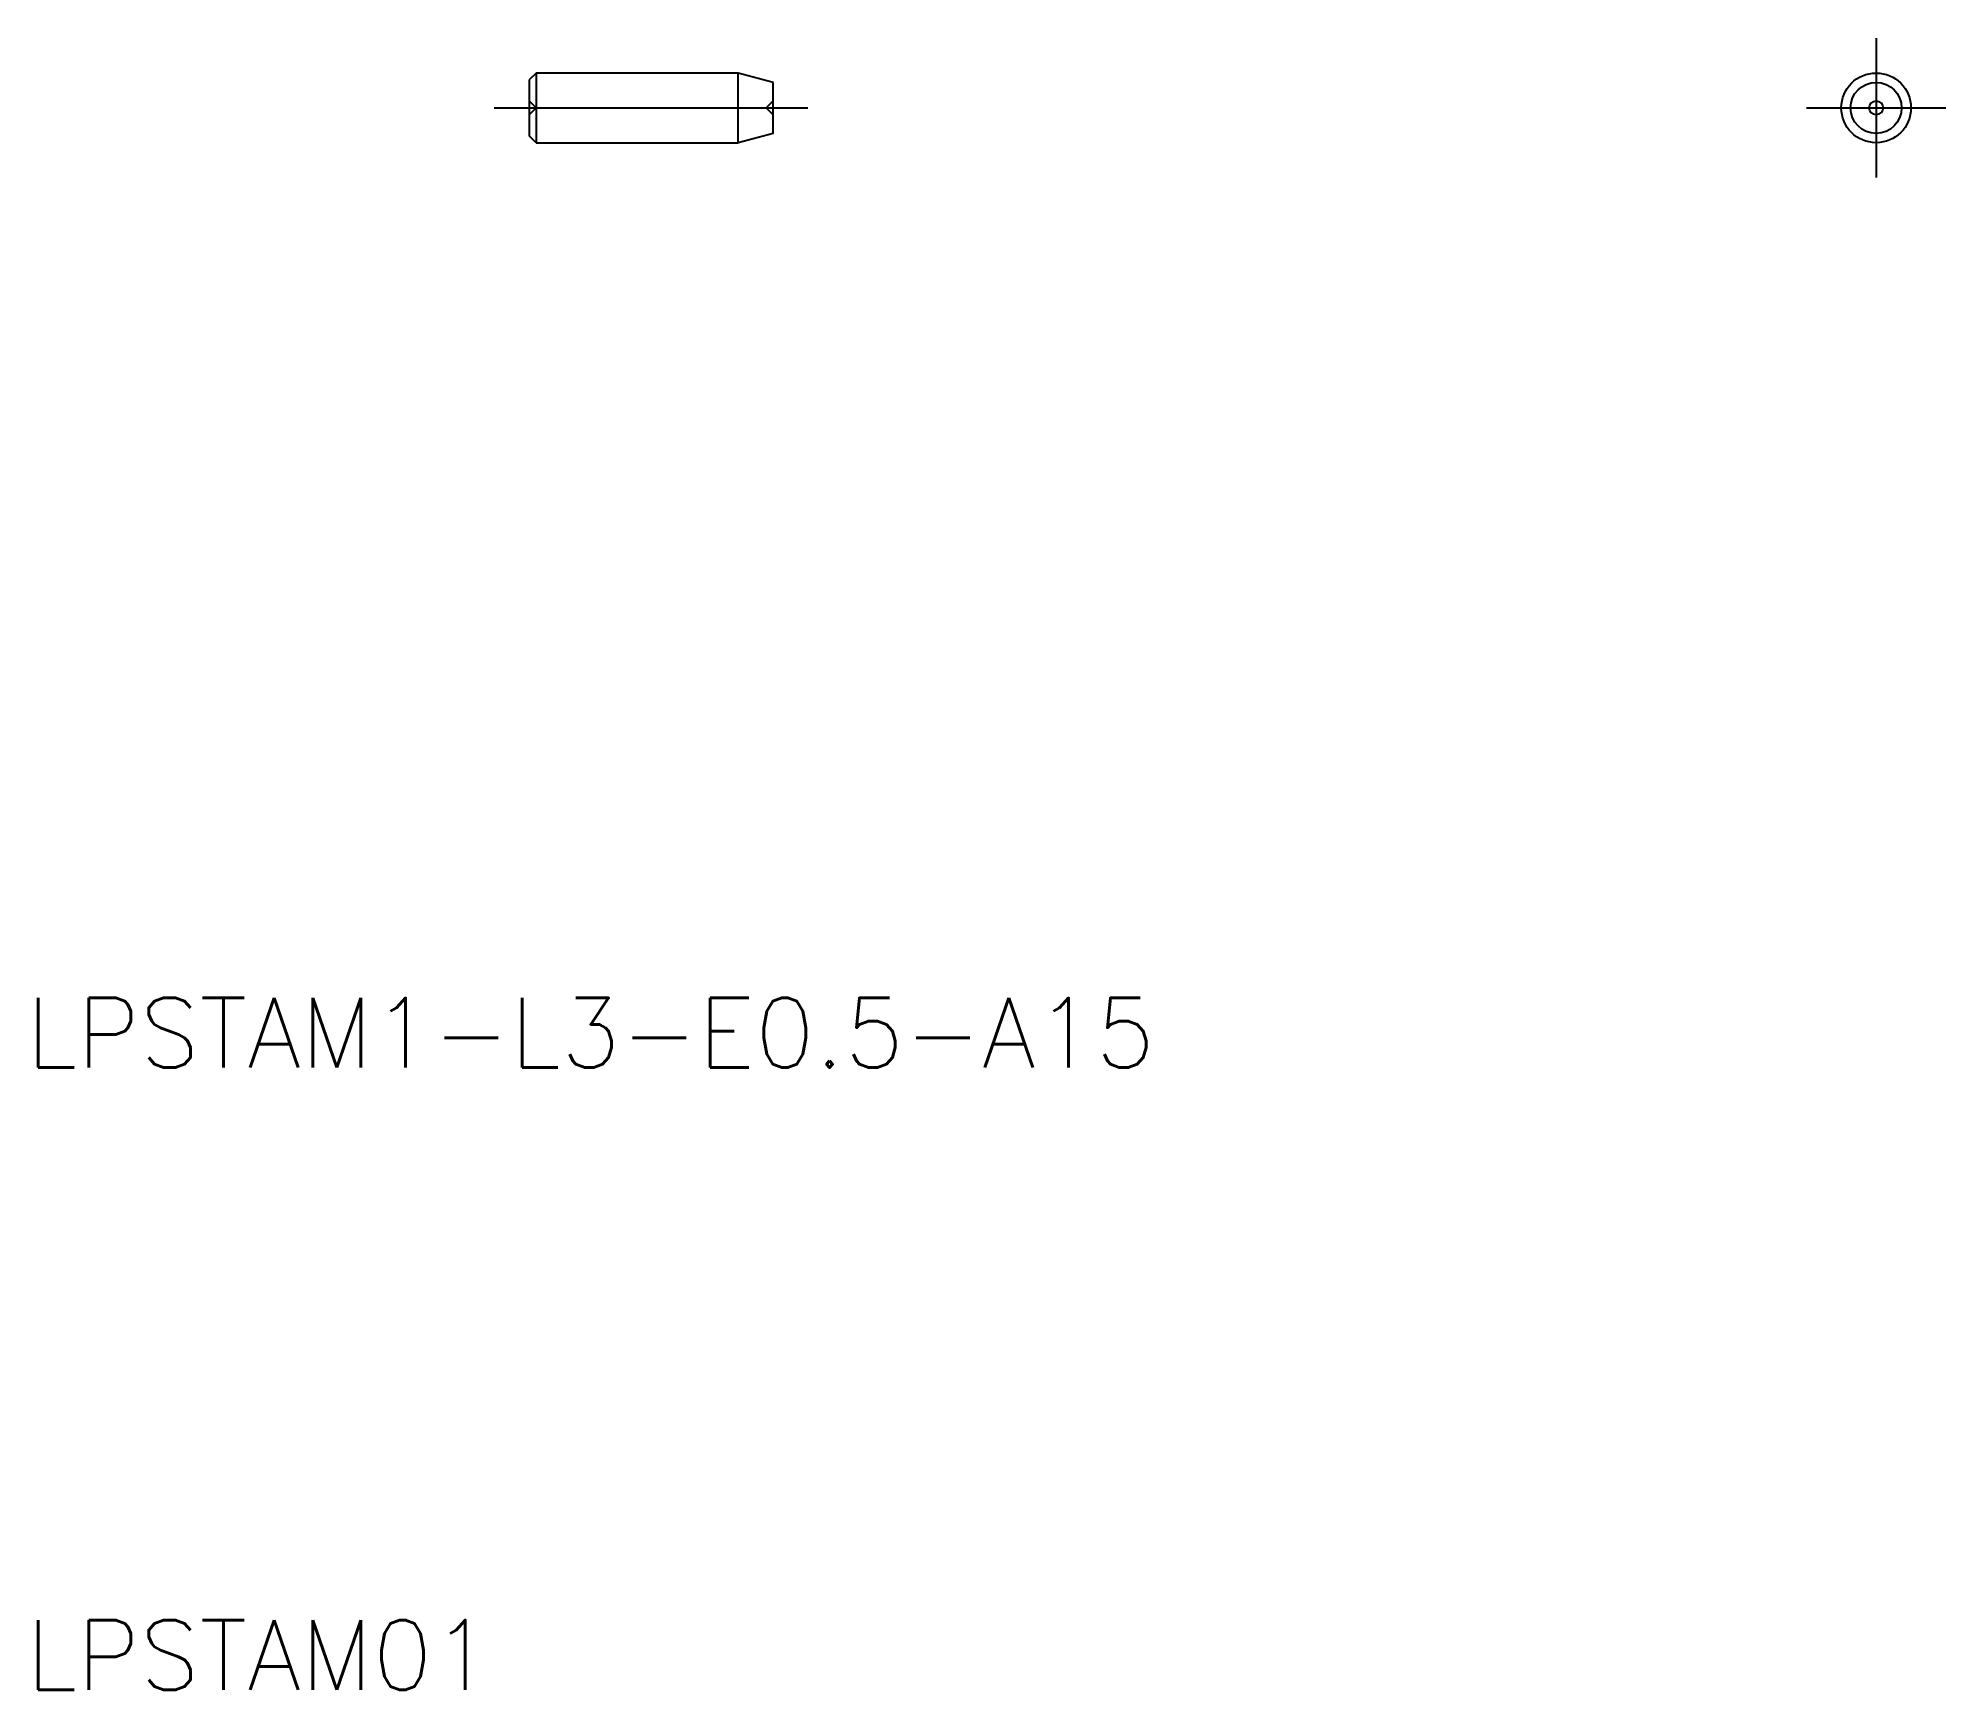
# Model space of a CAD drawing. Extents: x 63.1 to 90.5, y 125.5 to 149.2.
import ezdxf

# ---------------------------------------------------------------- set-up
doc = ezdxf.new("R2010")
doc.units = 0
doc.linetypes.add('CENTER', pattern=[17.5, 13, -1.5, 1.5, -1.5])
doc.linetypes.add('DASHED', pattern=[3.5, 2, -1.5])
doc.layers.get('0').update_dxf_attribs({"linetype": 'CONTINUOUS'})
doc.layers.add('CENTER', color=1, linetype='CENTER')
doc.styles.get("Standard").update_dxf_attribs({"font": 'txt.shx', "bigfont": '@extfont2.shx'})

msp = doc.modelspace()

# ---------------------------------------------------------------- linework, layer by layer
at = {"color": 7, "linetype": 'CONTINUOUS'}
for p, q in [((70.249, 148.695), (70.149, 148.595)), ((73.149, 148.695), (70.249, 148.695)), ((70.249, 148.695), (70.249, 147.695)), ((73.149, 147.695), (73.149, 148.695)), ((73.649, 148.561), (73.149, 148.695)), ((70.149, 148.595), (70.149, 147.795)), ((73.649, 147.829), (73.649, 148.561)), ((73.649, 147.829), (73.149, 147.695)), ((70.249, 147.695), (70.149, 147.795)), ((70.249, 147.695), (73.149, 147.695))]:
    msp.add_line(p, q, dxfattribs=at)
at = {"color": 3, "linetype": 'DASHED'}
for p, q in [((70.149, 148.295), (70.249, 148.195)), ((70.249, 148.195), (70.149, 148.095)), ((73.649, 148.295), (73.549, 148.195)), ((73.549, 148.195), (73.649, 148.095))]:
    msp.add_line(p, q, dxfattribs=at)
at = {"color": 7, "linetype": 'CONTINUOUS'}
for radius in [0.5, 0.366, 0.1]:
    msp.add_circle((89.478, 148.195), radius, dxfattribs=at)
at = {"layer": 'CENTER', "color": 1, "linetype": 'CENTER'}
for p, q in [((89.478, 149.195), (89.478, 147.195)), ((69.649, 148.195), (74.149, 148.195)), ((88.478, 148.195), (90.478, 148.195))]:
    msp.add_line(p, q, dxfattribs=at)

# ---------------------------------------------------------------- texts
at = {"color": 7, "linetype": 'CONTINUOUS'}
for s, p in [('LPSTAM1-L3-E0.5-A15', (62.932, 134.427)), ('LPSTAM01', (62.932, 125.499))]:
    msp.add_text(s, height=1, dxfattribs=at).set_placement(p)

doc.saveas('drawing.dxf')
